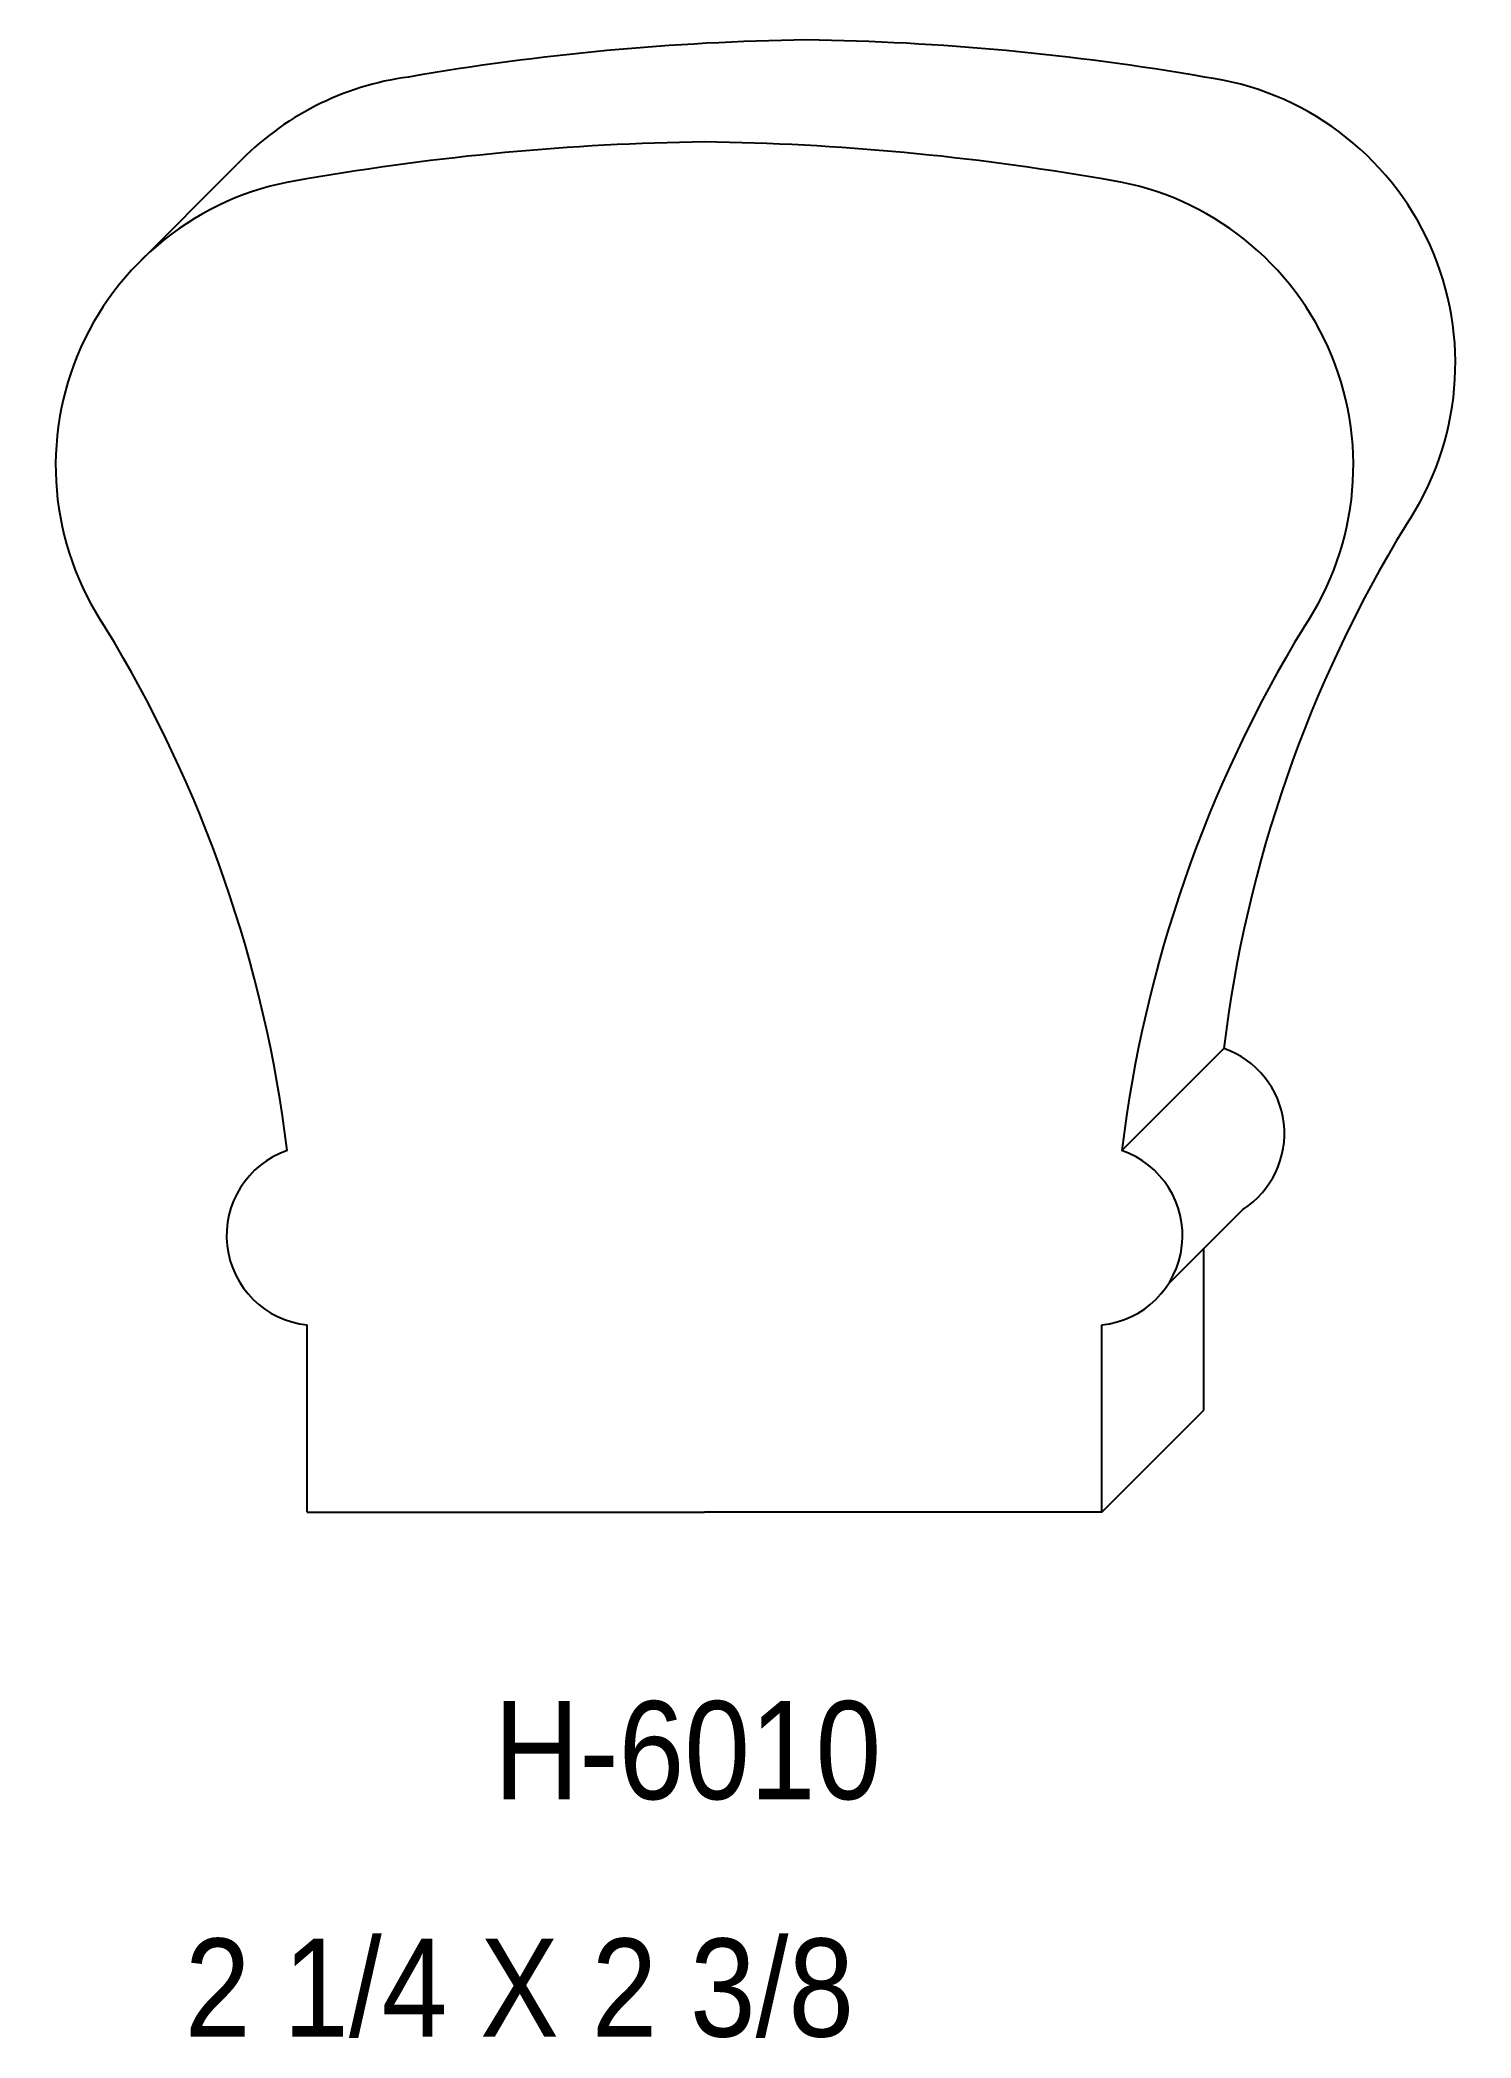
# Model space of a CAD drawing. Extents: x 77.33 to 79.81, y 144.42 to 147.89.
import ezdxf

# ---------------------------------------------------------------- set-up
doc = ezdxf.new("R2010")
doc.units = 0
doc.header["$LTSCALE"] = 5
doc.layers.add('PROFILE', color=7, linetype='CONTINUOUS')
doc.styles.add('TXT', font='TXT', dxfattribs={"height": 3.5})

msp = doc.modelspace()

# ---------------------------------------------------------------- linework, layer by layer
at = {"layer": 'PROFILE', "color": 1, "linetype": 'CONTINUOUS'}
for p, q in [((77.4964, 147.4934), (77.6731, 147.6701)), ((79.2062, 145.9608), (79.383, 146.1375)), ((79.2871, 145.7301), (79.4158, 145.8588)), ((79.3484, 145.5111), (79.3484, 145.7914)), ((77.7942, 145.3344), (77.7942, 145.6586)), ((79.1717, 145.3344), (79.1717, 145.6586)), ((79.1717, 145.3344), (79.3484, 145.5111)), ((77.7942, 145.3344), (78.4829, 145.3344)), ((79.1717, 145.3344), (78.4829, 145.3344))]:
    msp.add_line(p, q, dxfattribs=at)
for centre, major_axis, start_param, end_param in [((78.7195, 143.5074), (0, 4.3785), 0.013677, 0.172034), ((78.5998, 143.5074), (0, 4.3785), -0.172034, -0.013677), ((78.0358, 147.3247), (0, 0.5009), 0.131831, 0.809909), ((79.2835, 147.3247), (0, 0.5009), -2.166064, -0.131831), ((78.5428, 143.3307), (0, 4.3785), 0.013677, 0.172034), ((78.423, 143.3307), (0, 4.3785), -0.172034, -0.013677), ((77.8591, 147.148), (0, 0.5009), 0.131831, -4.117121), ((79.1067, 147.148), (0, 0.5009), -2.166064, -0.131831), ((81.6277, 145.8648), (0, 2.2612), 1.022255, 1.449868), ((75.5149, 145.688), (0, 2.2612), -1.449868, -1.022255), ((81.4509, 145.688), (0, 2.2612), 1.022255, 1.449868), ((79.3324, 145.9903), (0, 0.1557), -2.576324, -0.330925), ((77.8102, 145.8135), (0, 0.1557), 0.330925, -3.244551), ((79.1557, 145.8135), (0, 0.1557), -3.038635, -0.330925)]:
    msp.add_ellipse(centre, major_axis=major_axis, ratio=1, start_param=start_param, end_param=end_param, dxfattribs=at)

# ---------------------------------------------------------------- texts
at = {"layer": 'PROFILE', "color": 1, "linetype": 'CONTINUOUS', "style": 'TXT', "width": 0.9}
for s, height, p in [('H-6010', 0.16996, (78.1183, 144.8367)), ('2 1/4 X 2 3/8', 0.169956, (77.5822, 144.4252))]:
    msp.add_text(s, height=height, dxfattribs=at).set_placement(p)

doc.saveas('drawing.dxf')
